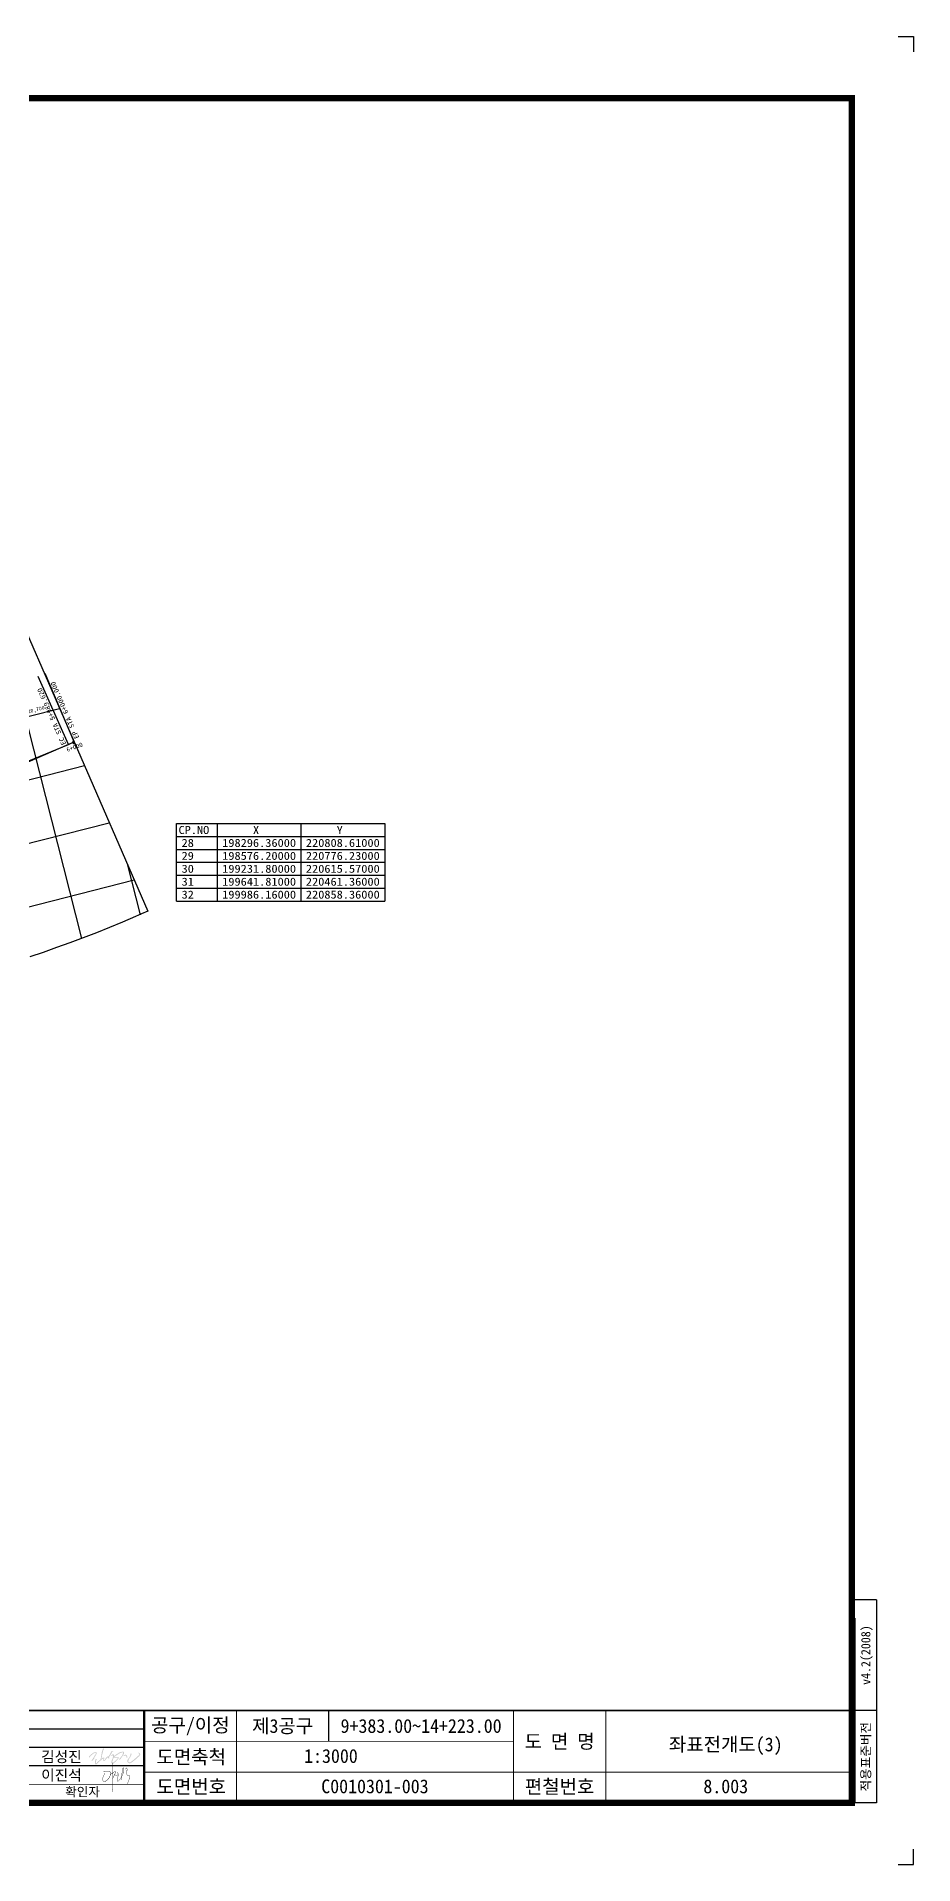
# Model space of a CAD drawing. Header units: feet. Extents: x 227184 to 231389, y 193870 to 196840.
# Drawn here: x 229965 to 231389, y 193870 to 196840 of the extents above; entities that cross this region are included whole.
import ezdxf
from ezdxf.enums import TextEntityAlignment as Align

# ---------------------------------------------------------------- set-up
doc = ezdxf.new("R2010")
doc.units = ezdxf.units.FT
doc.header["$LTSCALE"] = 10
doc.header["$MEASUREMENT"] = 0
for name, color, linetype in [('CA-ALGN-CNTL', 2, 'CONTINUOUS'), ('CA-ALGN-IPSM', 2, 'CONTINUOUS'), ('CA-ALGN-SUBL', 1, 'CONTINUOUS'), ('CA-ALGN-SUBT', 2, 'CONTINUOUS'), ('CA-ALGN-TEXT', 3, 'CONTINUOUS'), ('CA-TABL-LIN1', 4, 'CONTINUOUS'), ('CA-TABL-LIN2', 1, 'CONTINUOUS'), ('CA-TABL-TEX2', 3, 'CONTINUOUS'), ('CV-GRID-LINE', 1, 'CONTINUOUS'), ('CV-GRID-TEXT', 4, 'CONTINUOUS'), ('CX-BORD', 3, 'CONTINUOUS'), ('CX-BORD-LIN1', 4, 'CONTINUOUS'), ('CX-BORD-LIN2', 3, 'CONTINUOUS'), ('CX-BORD-TEX2', 7, 'CONTINUOUS'), ('CX-BORD-TEX3', 6, 'CONTINUOUS'), ('CX-MISC', 2, 'CONTINUOUS'), ('CZ-LIN1', 7, 'CONTINUOUS')]:
    doc.layers.add(name, color=color, linetype=linetype)
doc.styles.add('GHS', font='DotumChe.ttf')
doc.styles.add('HS', font='DotumChe.ttf')
doc.styles.add('RP2', font='DotumChe.ttf')
doc.styles.add('TB_TEXT', font='DotumChe.ttf')
doc.styles.add('TB_WBTXT', font='H2GTRE.TTF')
doc.styles.add('TB_WMTXT', font='DotumChe.ttf')

# ---------------------------------------------------------------- blocks, each defined once
blk = doc.blocks.new('CXBLKA1-KHCA')
at = {"layer": 'CX-BORD-TEX3'}
h = blk.add_hatch(color=256, dxfattribs=at)
h.paths.add_polyline_path([(556.14, 14.72), (556.08, 14.68), (555.96, 14.31), (555.84, 14.18), (555.88, 14.02), (555.81, 13.83), (555.72, 13.71), (555.68, 13.52), (555.62, 13.52), (555.65, 13.44), (555.74, 13.43), (555.57, 13.26), (555.69, 13.04), (555.93, 13.07), (556.44, 13.51), (557.03, 14.06), (557.39, 14.42), (557.46, 14.73), (557.25, 14.76), (557.2, 14.81), (557.13, 14.74), (557, 14.7)], flags=16)
h.paths.add_polyline_path([(561.58, 16.05), (561.56, 15.99), (561.59, 15.86), (561.63, 15.81), (561.58, 15.74), (561.46, 15.65), (561.51, 15.48), (561.36, 15.21), (561.31, 14.95), (560.89, 14.43), (560.58, 13.94), (560.51, 13.52), (560.62, 13.21), (560.91, 12.94), (561.43, 12.85), (561.94, 13.12), (562.82, 13.77), (564.36, 15.15), (564.77, 15.74), (564.65, 15.92), (564.54, 16.17), (564.36, 16.18), (564.28, 16.29), (564.06, 16.27), (564.09, 16.19), (564.23, 16.12), (564.41, 15.93), (564.41, 15.72), (564.25, 15.48), (563.61, 14.88), (562.16, 13.65), (561.47, 13.16), (561.21, 13.13), (560.94, 13.21), (560.83, 13.63), (561.07, 14.25), (561.42, 14.74), (561.76, 15.37), (561.89, 15.83), (561.84, 15.96), (561.84, 16.05)])
h.paths.add_polyline_path([(559.19, 15.25), (559.2, 15.33), (559.33, 15.35), (559.38, 15.39), (559.43, 15.5), (559.57, 15.53), (559.68, 15.55), (559.72, 15.62), (559.78, 15.67), (559.84, 15.66), (559.92, 15.69), (560.09, 15.66), (560.17, 15.57), (560.21, 15.51), (560.39, 15.42), (560.47, 15.27), (560.43, 15.22), (560.56, 15.1), (560.52, 14.88), (560.48, 14.72), (560.44, 14.64), (560.28, 14.75), (560.17, 14.8), (560.24, 14.95), (560.17, 15.11), (560.14, 15.24), (559.98, 15.39), (559.84, 15.39), (559.78, 15.32), (559.6, 15.32), (559.48, 15.19), (559.23, 15.21)])
h.paths.add_polyline_path([(555.55, 15.59), (555.48, 15.5), (555.32, 15.37), (555.35, 15.29), (555.57, 15.26), (555.63, 15.35), (555.78, 15.42), (555.83, 15.52), (555.89, 15.51), (555.85, 15.39), (555.93, 15.2), (555.86, 15.14), (555.84, 14.83), (555.67, 14.4), (555.73, 14.36), (555.67, 14.22), (555.55, 14.08), (555.59, 14.01), (555.49, 13.91), (555.41, 13.65), (555.34, 13.21), (555.4, 12.9), (555.53, 12.84), (555.62, 12.78), (555.67, 12.69), (555.91, 12.71), (556.01, 12.85), (556.17, 12.9), (556.35, 13.08), (556.41, 13.2), (556.81, 13.45), (556.83, 13.53), (557.41, 14.09), (557.61, 14.34), (557.73, 14.61), (557.62, 14.86), (557.16, 14.96), (556.52, 14.94), (556.46, 14.92), (556.38, 14.93), (556.37, 15.02), (556.47, 15.08), (556.69, 15.23), (557.34, 15.67), (557.8, 16.01), (558.47, 16.28), (558.93, 16.41), (559.07, 16.43), (559.14, 16.32), (559.18, 16.17), (559.08, 16.02), (558.92, 15.61), (558.75, 15.27), (558.45, 14.92), (558.11, 14.49), (557.92, 14.25), (557.95, 14.02), (558.08, 13.96), (558.26, 14.25), (558.47, 14.45), (558.76, 14.93), (559.11, 15.41), (559.3, 15.7), (559.26, 15.86), (559.43, 15.96), (559.43, 16.2), (559.44, 16.46), (559.24, 16.63), (558.9, 16.71), (558.68, 16.59), (558.45, 16.57), (558.22, 16.47), (557.9, 16.39), (557.66, 16.2), (556.95, 15.77), (556.55, 15.47), (556.2, 15.21), (556.16, 15.27), (556.22, 15.45), (556.13, 15.67), (556.02, 15.76), (555.72, 15.74)])
h.paths.add_polyline_path([(550.18, 14.16), (550.15, 14.14), (550.18, 14.06), (550.13, 13.96), (550.05, 13.67), (550.07, 13.48), (549.99, 13.32), (550.06, 13), (550.01, 12.75), (550.09, 12.56), (550.51, 12.58), (551.63, 13.66), (551.78, 13.77), (551.96, 13.78), (552.25, 14.19), (552.65, 14.34), (552.75, 14.43), (552.85, 14.35), (552.71, 14.24), (552.67, 13.88), (552.9, 13.58), (553.27, 13.74), (553.66, 14.22), (554, 14.66), (554.26, 14.84), (554.35, 14.87), (554.36, 14.81), (554.24, 14.7), (554.21, 14.51), (554.34, 14.46), (554.62, 14.48), (554.74, 14.69), (554.58, 14.75), (554.59, 14.91), (554.95, 15.33), (555.12, 15.73), (555.34, 15.94), (555.46, 16.27), (555.64, 16.56), (555.69, 16.68), (555.92, 16.66), (555.96, 16.73), (555.73, 16.85), (555.47, 16.86), (555.23, 16.59), (554.88, 15.83), (554.45, 15.12), (554.1, 15.08), (553.76, 14.84), (553.48, 14.52), (553.38, 14.25), (553.18, 14.01), (552.94, 13.92), (552.89, 14.05), (552.94, 14.24), (553.06, 14.41), (553.03, 14.64), (552.84, 14.68), (552.56, 14.66), (552.23, 14.38), (552.07, 14.41), (552.18, 14.55), (552.32, 15.58), (552.52, 16.22), (552.7, 17.04), (552.9, 17.39), (552.93, 17.58), (552.79, 17.68), (552.62, 17.6), (552.47, 17.32), (552.44, 17.08), (552.21, 16.4), (552.07, 15.46), (551.97, 14.93), (551.9, 14.45), (551.8, 14.09), (551.05, 13.49), (550.72, 13.16), (550.63, 12.97), (550.44, 12.97), (550.41, 12.85), (550.24, 12.87), (550.32, 13.16), (550.38, 13.7), (550.48, 13.92), (550.7, 14.01), (550.57, 14.15)])
h.paths.add_polyline_path([(548.52, 15.54), (548.26, 15.32), (548.12, 15.09), (548.12, 14.84), (548.38, 14.85), (548.5, 15.17), (549.52, 16.03), (550.1, 16.25), (550.39, 16.2), (550.21, 15.99), (550.17, 15.7), (549.91, 15.39), (549.6, 14.8), (549.07, 14.02), (548.93, 13.78), (548.93, 13.64), (549.24, 13.72), (549.66, 14.27), (549.89, 14.58), (549.77, 14.68), (549.88, 14.86), (550.42, 15.69), (550.61, 16.22), (550.4, 16.49), (549.78, 16.46), (549.2, 16.1)])
at = {"layer": 'CX-BORD-LIN1', "const_width": 2}
blk.add_lwpolyline([(796, 0), (0, 0), (0, 554), (796, 554)], close=True, dxfattribs=at)
at = {"layer": 'CX-BORD-LIN1'}
for points, const_width in [([(796, 30), (0, 30)], 0.6), ([(566, 0), (566, 30)], 0.8), ([(566, 0), (566, 30)], 0.6), ([(686, 0), (686, 30)], 0.3), ([(566, 6), (270, 6)], 0.2)]:
    blk.add_lwpolyline(points, dxfattribs=dict(at, const_width=const_width))
at = {"layer": 'CX-BORD-LIN2'}
for p, q in [((804, 66.03), (796, 66.03)), ((804, 66.03), (804, 0)), ((797, 60), (797, 0)), ((804, 30), (796, 30)), ((804, 0), (797, 0))]:
    blk.add_line(p, q, dxfattribs=at)
at = {"layer": 'CX-BORD-LIN2', "const_width": 0.3}
for points in [[(596, 0), (596, 30)], [(716, 0), (716, 30)], [(686, 20), (566, 20)], [(796, 10), (566, 10)]]:
    blk.add_lwpolyline(points, dxfattribs=at)
at = {"layer": 'CX-BORD-LIN2'}
for points in [[(626, 20), (626, 30)], [(566, 24), (270, 24)], [(566, 18), (270, 18)], [(566, 12), (270, 12)]]:
    blk.add_lwpolyline(points, dxfattribs=at)
at = {"layer": 'CX-BORD-TEX3', "const_width": 0.115}
for points in [[(555.58, 13.03), (555.64, 12.49), (555.67, 11.97), (555.69, 11.48), (555.7, 11.01), (555.69, 10.56), (555.68, 10.13), (555.66, 9.72), (555.65, 9.32), (555.63, 8.94), (555.62, 8.57), (555.62, 8.21), (555.62, 7.85), (555.62, 7.5), (555.62, 7.14), (555.63, 6.78), (555.64, 6.41), (555.65, 6.03), (555.67, 5.64), (555.69, 5.26), (555.71, 4.88), (555.74, 4.51), (555.77, 4.16), (555.81, 3.83), (555.86, 3.53)], [(552.76, 10.09), (553.17, 10.15), (553.52, 10.2), (553.8, 10.22), (554.04, 10.23), (554.24, 10.23), (554.4, 10.22), (554.54, 10.2), (554.65, 10.17), (554.75, 10.14), (554.83, 10.11), (554.9, 10.08), (554.96, 10.04), (555.01, 10), (555.05, 9.95), (555.08, 9.9), (555.11, 9.84), (555.12, 9.78), (555.13, 9.7), (555.13, 9.62), (555.12, 9.54), (555.1, 9.44), (555.08, 9.34), (555.06, 9.24), (555.03, 9.12), (554.99, 8.99), (554.95, 8.86), (554.9, 8.73), (554.84, 8.59), (554.78, 8.45), (554.71, 8.31), (554.63, 8.17), (554.54, 8.04), (554.44, 7.9), (554.34, 7.78), (554.23, 7.66), (554.11, 7.55), (554, 7.44), (553.88, 7.35), (553.77, 7.26), (553.67, 7.19), (553.58, 7.13), (553.49, 7.08), (553.41, 7.04), (553.34, 7), (553.27, 6.98), (553.21, 6.96), (553.16, 6.96), (553.1, 6.95), (553.05, 6.96), (553.01, 6.96), (552.96, 6.97), (552.92, 6.99), (552.88, 7.01), (552.84, 7.03), (552.8, 7.06), (552.76, 7.09), (552.73, 7.12), (552.69, 7.16), (552.65, 7.2), (552.61, 7.25), (552.58, 7.29), (552.55, 7.35), (552.53, 7.4), (552.5, 7.46), (552.49, 7.53), (552.48, 7.6), (552.47, 7.67), (552.48, 7.75), (552.49, 7.84), (552.5, 7.94), (552.53, 8.05), (552.56, 8.17), (552.61, 8.3), (552.66, 8.44), (552.73, 8.6), (552.81, 8.78), (552.91, 8.98), (553.02, 9.21), (553.15, 9.47), (553.3, 9.76)], [(554.92, 9.15), (555.34, 9.45), (555.67, 9.68), (555.92, 9.86), (556.11, 9.98), (556.24, 10.07), (556.34, 10.12), (556.41, 10.15), (556.46, 10.17), (556.5, 10.19), (556.54, 10.21), (556.58, 10.22), (556.61, 10.22), (556.63, 10.23), (556.66, 10.23), (556.68, 10.22), (556.7, 10.22), (556.71, 10.21), (556.72, 10.19), (556.73, 10.17), (556.73, 10.14), (556.73, 10.1), (556.72, 10.06), (556.71, 10), (556.69, 9.94), (556.66, 9.86), (556.63, 9.77), (556.59, 9.68), (556.54, 9.57), (556.49, 9.46), (556.44, 9.34), (556.39, 9.22), (556.33, 9.09), (556.27, 8.96), (556.21, 8.83), (556.15, 8.7), (556.09, 8.56), (556.03, 8.42), (555.96, 8.28), (555.89, 8.14), (555.83, 8)], [(556.39, 9.22), (556.49, 9.13), (556.61, 9.06), (556.74, 9.02), (556.9, 8.99), (557.06, 9), (557.23, 9.03), (557.4, 9.09), (557.56, 9.2)], [(557.44, 10), (557.48, 9.72), (557.5, 9.47), (557.52, 9.24), (557.52, 9.05), (557.52, 8.87), (557.51, 8.72), (557.49, 8.58), (557.48, 8.44), (557.46, 8.32), (557.45, 8.2), (557.43, 8.08), (557.42, 7.98), (557.41, 7.87), (557.4, 7.77), (557.39, 7.68), (557.38, 7.58), (557.37, 7.5), (557.37, 7.41), (557.36, 7.33), (557.36, 7.26), (557.37, 7.19), (557.37, 7.14), (557.37, 7.08), (557.38, 7.04), (557.39, 7.01), (557.4, 6.99), (557.41, 6.98), (557.43, 6.97), (557.45, 6.97), (557.47, 6.99), (557.5, 7.01), (557.53, 7.03), (557.57, 7.07), (557.62, 7.11), (557.67, 7.15), (557.72, 7.21), (557.78, 7.27), (557.85, 7.34), (557.91, 7.41), (557.98, 7.5), (558.06, 7.59), (558.13, 7.68), (558.21, 7.78), (558.28, 7.89), (558.36, 8), (558.44, 8.12), (558.52, 8.23), (558.59, 8.35), (558.66, 8.47), (558.73, 8.59), (558.8, 8.72), (558.87, 8.85), (558.93, 8.98), (558.99, 9.12), (559.05, 9.27), (559.1, 9.43), (559.15, 9.6), (559.2, 9.77), (559.24, 9.94), (559.28, 10.12), (559.31, 10.29), (559.34, 10.46), (559.35, 10.61), (559.37, 10.76), (559.37, 10.88), (559.37, 10.99), (559.36, 11.09), (559.34, 11.17), (559.32, 11.24), (559.3, 11.29), (559.28, 11.34), (559.25, 11.37), (559.23, 11.39), (559.2, 11.4), (559.18, 11.39), (559.15, 11.37), (559.13, 11.33), (559.1, 11.26), (559.07, 11.18), (559.04, 11.06), (559.01, 10.92), (558.98, 10.75), (558.94, 10.55), (558.9, 10.34), (558.87, 10.11), (558.83, 9.86), (558.79, 9.6), (558.76, 9.33), (558.72, 9.05), (558.68, 8.78), (558.66, 8.5), (558.64, 8.24), (558.63, 7.99), (558.65, 7.77), (558.68, 7.58), (558.73, 7.42)], [(559.9, 10.97), (560, 11.11), (560.08, 11.22), (560.15, 11.29), (560.2, 11.33), (560.24, 11.35), (560.27, 11.35), (560.29, 11.34), (560.32, 11.32), (560.34, 11.29), (560.36, 11.26), (560.37, 11.22), (560.39, 11.18), (560.4, 11.13), (560.42, 11.07), (560.42, 11), (560.43, 10.92), (560.43, 10.83), (560.43, 10.73), (560.42, 10.62), (560.42, 10.51), (560.41, 10.39), (560.4, 10.27), (560.4, 10.16), (560.39, 10.05), (560.39, 9.94), (560.38, 9.84), (560.38, 9.75), (560.38, 9.67), (560.38, 9.59), (560.38, 9.51), (560.38, 9.45), (560.38, 9.39), (560.39, 9.34), (560.39, 9.29), (560.39, 9.25), (560.4, 9.22), (560.41, 9.19), (560.41, 9.17), (560.43, 9.14), (560.44, 9.12), (560.45, 9.1), (560.47, 9.08), (560.49, 9.07), (560.51, 9.05), (560.54, 9.04), (560.56, 9.03), (560.6, 9.02), (560.63, 9.01), (560.66, 9.01), (560.7, 9.01), (560.74, 9), (560.78, 9), (560.82, 9), (560.87, 9), (560.91, 8.99), (560.96, 8.99), (561, 8.98), (561.05, 8.97), (561.09, 8.95), (561.13, 8.93), (561.17, 8.91), (561.21, 8.89), (561.24, 8.87), (561.27, 8.84), (561.29, 8.81), (561.31, 8.78), (561.32, 8.74), (561.33, 8.69), (561.34, 8.64), (561.34, 8.59), (561.33, 8.52), (561.32, 8.44), (561.3, 8.35), (561.27, 8.25), (561.25, 8.15), (561.22, 8.03), (561.18, 7.92), (561.15, 7.8), (561.11, 7.68), (561.07, 7.56), (561.03, 7.45), (560.99, 7.33), (560.95, 7.22), (560.91, 7.12), (560.87, 7.01), (560.83, 6.91), (560.79, 6.82), (560.75, 6.72), (560.71, 6.63), (560.67, 6.55), (560.63, 6.46), (560.59, 6.38), (560.56, 6.29), (560.52, 6.2), (560.48, 6.11), (560.44, 6.02)]]:
    blk.add_lwpolyline(points, dxfattribs=at)
at = {"layer": 'CX-MISC'}
blk.add_line((811, 574), (816, 574), dxfattribs=at)
for points in [[(811, 574), (816, 574), (816, 569)], [(811, -20), (816, -20), (816, -15)]]:
    blk.add_lwpolyline(points, dxfattribs=at)
at = {"layer": 'CX-BORD-LIN1', "style": 'TB_TEXT'}
for tag, height, p in [('TR_RNUM4', 3, (285.11, 26.64)), ('TR_RDAT4', 3.5, (317.5, 27)), ('TR_DGN4', 3.5, (459.12, 27)), ('TR_CHK4', 3.5, (499.12, 27)), ('TR_APP4', 3.5, (539.12, 27)), ('TR_RNUM3', 3, (285.11, 20.64)), ('TR_RDAT3', 3.5, (317.5, 21)), ('TR_DGN3', 3.5, (459.12, 21)), ('TR_CHK3', 3.5, (499.12, 21)), ('TR_APP3', 3.5, (539.12, 21)), ('TR_RNUM2', 3, (285.11, 14.64)), ('TR_RDAT2', 3.5, (317.5, 15)), ('TR_DGN2', 3.5, (459.12, 15)), ('TR_CHK2', 3.5, (499.12, 15)), ('TR_APP2', 3.5, (539.12, 15)), ('TR_RNUM1', 3, (285.11, 8.64)), ('TR_RDAT1', 3.5, (317.5, 9)), ('TR_DGN1', 3.5, (459.12, 9)), ('TR_CHK1', 3.5, (499.12, 9)), ('TR_APP1', 3.5, (539.12, 9))]:
    blk.add_attdef(tag, text='', height=height, dxfattribs=at).set_placement(p, align=Align.MIDDLE_CENTER)
for tag, p in [('TR_RCON4', (342.3, 27)), ('TR_RCON3', (342.3, 21)), ('TR_RCON2', (342.3, 15)), ('TR_RCON1', (342.3, 9))]:
    blk.add_attdef(tag, text='', height=3.5, dxfattribs=at).set_placement(p, align=Align.MIDDLE_LEFT)
at = {"layer": 'CX-BORD-LIN2', "style": 'TB_TEXT'}
blk.add_text('적용표준버전', height=3, rotation=90, dxfattribs=at).set_placement((800.5, 15), align=Align.MIDDLE_CENTER)
blk.add_attdef('TD_VERSION', text='', height=3, rotation=90, dxfattribs=at).set_placement((800.5, 48.01), align=Align.MIDDLE_CENTER)
at = {"layer": 'CX-BORD-TEX2', "style": 'TB_WMTXT'}
for tag, height, p in [('TB_CNAME', 5, (15.34, 531.83)), ('TB_CSCOP', 4, (16.63, 523.83))]:
    blk.add_attdef(tag, text='', height=height, dxfattribs=at).set_placement(p, align=Align.BOTTOM_LEFT)
at = {"layer": 'CX-BORD-TEX2', "style": 'TB_WBTXT'}
for tag, height, p in [('TB_MTITIL', 10, (398, 533.33)), ('TB_STITL', 7, (398, 518.33))]:
    blk.add_attdef(tag, text='', height=height, dxfattribs=at).set_placement(p, align=Align.MIDDLE_CENTER)
at = {"layer": 'CX-BORD-TEX3', "style": 'TB_TEXT'}
for s, height, p in [('공구/이정', 4.5, (581, 25)), ('도 면 명', 4.5, (701, 20)), ('도면축척', 4.5, (581.29, 15)), ('도면번호', 4.5, (581.29, 5.39)), ('편철번호', 4.5, (701, 5.39)), ('확인자', 3, (546, 3.66))]:
    blk.add_text(s, height=height, dxfattribs=at).set_placement(p, align=Align.MIDDLE)
for tag, height, p in [('TD_DCOMP', 4.5, (217.5, 25)), ('TD_CSECT', 4.5, (611, 25)), ('TD_CDIST', 4.5, (656, 25)), ('TD_DNAME_TOP', 4.5, (755, 25)), ('TD_DNAME_MAIN', 4.5, (755, 19.01)), ('TD_CCOMP', 4.5, (217.5, 15)), ('TD_HSCAL', 4.5, (626.7, 15.24)), ('TD_VSCAL', 4.5, (655.78, 15.24)), ('TD_DNAME_BOT', 3, (755, 13.65)), ('TD_CNAME', 5, (65, 5.75)), ('TD_FIELD', 4.5, (182.5, 5.53)), ('TD_CSTEP', 4.5, (253.24, 5.53)), ('TD_DWGCODE', 4.5, (641, 5.39)), ('TD_DWGNO', 4.5, (755, 5.39))]:
    blk.add_attdef(tag, text='', height=height, dxfattribs=at).set_placement(p, align=Align.MIDDLE_CENTER)

msp = doc.modelspace()

# ---------------------------------------------------------------- linework, layer by layer
at = {"layer": 'CA-ALGN-CNTL'}
msp.add_lwpolyline([(229951.9, 195663.5), (229970.4, 195670.9), (229988.9, 195678.5), (230007.4, 195686.3), (230016.2, 195690.1), (230025.7, 195694.2)], dxfattribs=at)
at = {"layer": 'CA-ALGN-IPSM', "linetype": 'Continuous'}
for radius in [2.5, 2]:
    msp.add_arc((230025.7, 195694.2), radius, 113.4714, 293.4714, dxfattribs=at)
at = {"layer": 'CA-ALGN-SUBL', "linetype": 'Continuous'}
for p, q in [((230016.2, 195690.1), (229967.4, 195800.4)), ((230025.7, 195694.2), (229978.6, 195805.2))]:
    msp.add_line(p, q, dxfattribs=at)
at = {"layer": 'CA-ALGN-SUBL'}
msp.add_lwpolyline([(228266.9, 195694.2), (229407.4, 195425.7), (230025.7, 195694.2)], dxfattribs=at)
at = {"layer": 'CA-TABL-LIN1', "linetype": 'Continuous'}
for p, q in [((230192.2, 195435.7), (230192.2, 195561.7)), ((230192.2, 195561.7), (230530.2, 195561.7)), ((230530.2, 195561.7), (230530.2, 195435.7)), ((230192.2, 195435.7), (230530.2, 195435.7))]:
    msp.add_line(p, q, dxfattribs=at)
at = {"layer": 'CA-TABL-LIN2', "linetype": 'Continuous'}
for p, q in [((230258.2, 195561.7), (230258.2, 195435.7)), ((230394.2, 195561.7), (230394.2, 195435.7)), ((230192.2, 195540.7), (230530.2, 195540.7)), ((230192.2, 195519.7), (230530.2, 195519.7)), ((230192.2, 195498.7), (230530.2, 195498.7)), ((230192.2, 195477.7), (230530.2, 195477.7)), ((230192.2, 195456.7), (230530.2, 195456.7))]:
    msp.add_line(p, q, dxfattribs=at)
at = {"layer": 'CV-GRID-LINE'}
for p, q in [((229888.5, 195961.8), (230037.5, 195375)), ((228425.8, 195348.6), (230002, 195748.8)), ((228636.6, 195299), (230042.4, 195655.9)), ((228861, 195252.8), (230082.7, 195562.9)), ((230111.7, 195496.1), (230132.7, 195413.6)), ((229159.6, 195225.4), (230123.1, 195470))]:
    msp.add_line(p, q, dxfattribs=at)
at = {"layer": 'CZ-LIN1'}
msp.add_lwpolyline([(229906.2, 195969.4), (230145.2, 195419.1), (230135.3, 195414.8), (230125.2, 195410.4), (230104.3, 195401.6), (230083.1, 195392.9), (230061.7, 195384.3), (230040.3, 195376), (230018.7, 195367.9), (229997.1, 195360), (229975.4, 195352.4), (229953.7, 195344.9)], dxfattribs=at)

# ---------------------------------------------------------------- block references
at = {"layer": 'CX-BORD'}
ref = msp.add_blockref('CXBLKA1-KHCA', (227309.4, 193970.4), dxfattribs=dict(at, xscale=5, yscale=4.999999999996866))
ref.add_attrib('TD_DNAME_MAIN', '좌표전개도(3)', dxfattribs={"layer": 'CX-BORD-TEX3', "height": 22.5, "style": 'TB_TEXT', "oblique": 360}).set_placement((231084.4, 194065.4), align=Align.MIDDLE_CENTER)
ref.add_attrib('TD_CSECT', '제3공구', dxfattribs={"layer": 'CX-BORD-TEX3', "height": 22.5, "style": 'TB_TEXT', "oblique": 360}).set_placement((230364.4, 194095.4), align=Align.MIDDLE_CENTER)
ref.add_attrib('TD_CDIST', '9+383.00~14+223.00', dxfattribs={"layer": 'CX-BORD-TEX3', "height": 22.5, "style": 'TB_TEXT', "oblique": 360}).set_placement((230589.4, 194095.4), align=Align.MIDDLE_CENTER)
ref.add_attrib('TD_HSCAL', '1:3000', dxfattribs={"layer": 'CX-BORD-TEX3', "height": 22.5, "style": 'TB_TEXT', "oblique": 360}).set_placement((230442.9, 194046.6), align=Align.MIDDLE_CENTER)
ref.add_attrib('TR_APP1', '이진석', dxfattribs={"layer": 'CX-BORD-LIN1', "height": 17.5, "style": 'TB_TEXT', "oblique": 360}).set_placement((230005, 194015.4), align=Align.MIDDLE_CENTER)
ref.add_attrib('TR_APP2', '김성진', dxfattribs={"layer": 'CX-BORD-LIN1', "height": 17.5, "style": 'TB_TEXT', "oblique": 360}).set_placement((230005, 194045.4), align=Align.MIDDLE_CENTER)
ref.add_attrib('TD_DWGNO', '8.003', dxfattribs={"layer": 'CX-BORD-TEX3', "height": 22.5, "style": 'TB_TEXT', "oblique": 360}).set_placement((231084.4, 193997.3), align=Align.MIDDLE_CENTER)
ref.add_attrib('TD_DWGCODE', 'C0010301-003', dxfattribs={"layer": 'CX-BORD-TEX3', "height": 22.5, "style": 'TB_TEXT', "oblique": 360}).set_placement((230514.4, 193997.3), align=Align.MIDDLE_CENTER)
ref.add_attrib('TD_VERSION', 'v4.2(2008)', dxfattribs={"layer": 'CX-BORD-LIN2', "height": 15, "rotation": 90, "style": 'TB_TEXT'}).set_placement((231311.9, 194210.5), align=Align.MIDDLE_CENTER)

# ---------------------------------------------------------------- texts
at = {"layer": 'CA-ALGN-SUBT', "style": 'GHS'}
for s, rotation, p in [('EC STA 5+989.620', 113.7888, (230012.8, 195691.3)), ('EP STA 6+000.000', 113.5008, (230034, 195701.5))]:
    msp.add_text(s, height=8, rotation=rotation, dxfattribs=at).set_placement(p)
at = {"layer": 'CA-ALGN-TEXT', "style": 'GHS'}
msp.add_text('6+000', height=7, rotation=19.6951, dxfattribs=at).set_placement((230014.6, 195678))
at = {"layer": 'CA-TABL-TEX2', "style": 'RP2', "width": 1.128305}
for s, p, p2 in [('CP.NO', (230195.2, 195544.7), (230245.2, 195544.7)), ('X', (230316.2, 195544.7), (230326.2, 195544.7)), ('Y', (230452.2, 195544.7), (230462.2, 195544.7)), ('28', (230200.2, 195523.7), (230220.2, 195523.7)), ('29', (230200.2, 195502.7), (230220.2, 195502.7)), ('198296.36000', (230266.2, 195523.7), (230386.2, 195523.7)), ('198576.20000', (230266.2, 195502.7), (230386.2, 195502.7)), ('220808.61000', (230402.2, 195523.7), (230522.2, 195523.7)), ('220776.23000', (230402.2, 195502.7), (230522.2, 195502.7)), ('199231.80000', (230266.2, 195481.7), (230386.2, 195481.7)), ('220615.57000', (230402.2, 195481.7), (230522.2, 195481.7)), ('31', (230200.2, 195460.7), (230220.2, 195460.7)), ('199641.81000', (230266.2, 195460.7), (230386.2, 195460.7)), ('220461.36000', (230402.2, 195460.7), (230522.2, 195460.7)), ('199986.16000', (230266.2, 195439.7), (230386.2, 195439.7)), ('220858.36000', (230402.2, 195439.7), (230522.2, 195439.7))]:
    msp.add_text(s, height=13, dxfattribs=at).set_placement(p, p2, align=Align.FIT)
for s, p, p2 in [('30', (230200.2, 195481.7), (230220.2, 195481.7)), ('32', (230200.2, 195439.7), (230220.2, 195439.7))]:
    msp.add_text(s, height=13, rotation=360, dxfattribs=at).set_placement(p, p2, align=Align.FIT)
at = {"layer": 'CV-GRID-TEXT', "style": 'HS'}
msp.add_text('220,700', height=6, rotation=14.245, dxfattribs=at).set_placement((229946.4, 195739.4))

doc.saveas('drawing.dxf')
